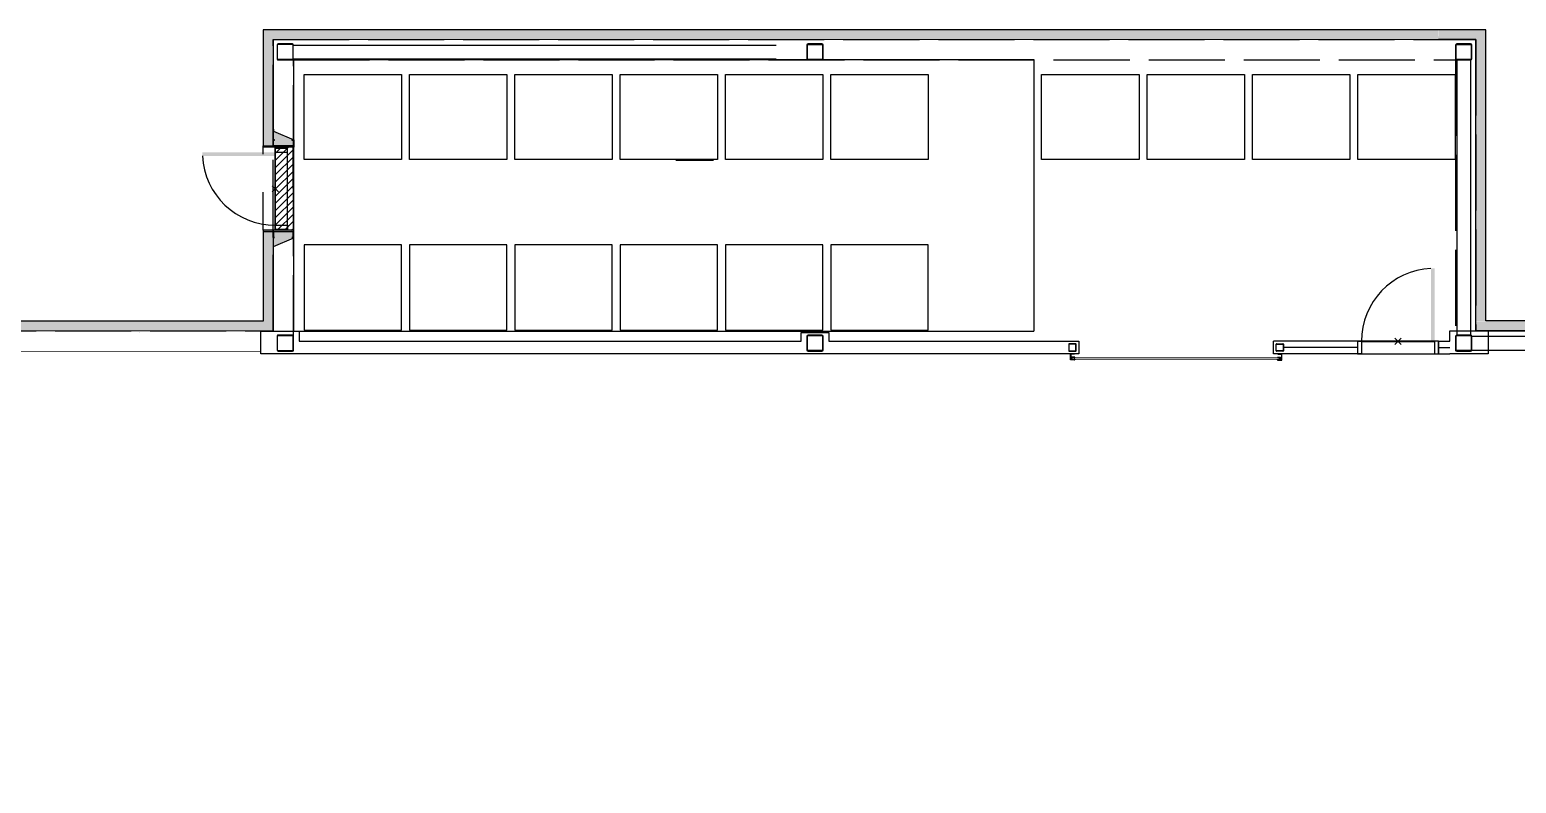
# Model space of a CAD drawing. Header units: inches. Extents: x 2743 to 10591, y -1604 to 5792.
# Drawn here: x 4159 to 4892, y 1217 to 1589 of the extents above; entities that cross this region are included whole.
import ezdxf

# ---------------------------------------------------------------- set-up
doc = ezdxf.new("R2010")
doc.units = ezdxf.units.IN
doc.header["$LTSCALE"] = 0.1875
doc.header["$MEASUREMENT"] = 0
doc.header["$PDMODE"] = 3
doc.header["$PDSIZE"] = 1.5
for name, pattern in [('CENTERX2', [101.6, 63.5, -12.7, 12.7, -12.7]), ('dash2', [500, 400, -100]), ('dash3', [200, 100, -100])]:
    doc.linetypes.add(name, pattern=pattern)
doc.layers.add('22 Dimension', color=7, linetype='Continuous', lineweight=5)
for name, color, linetype in [('A-N-COTES', 1, 'Continuous'), ('A-N-MOB', 253, 'Continuous'), ('A-N-MUR-COMP', 30, 'Continuous'), ('A-N-MUR-EXT', 5, 'Continuous'), ('A-N-MUR-INT', 3, 'Continuous'), ('A-N-POR-PLF', 30, 'Continuous'), ('A-N-POR-PLN', 7, 'Continuous'), ('A-N-PORTE-EXT', 2, 'Continuous'), ('A-N-PORTE-INT', 2, 'Continuous'), ('A-N-STRUCTURE', 4, 'Continuous'), ('COUPE2', 2, 'Continuous'), ('fill253', 253, 'Continuous'), ('S-N-ACIER', 4, 'Continuous')]:
    doc.layers.add(name, color=color, linetype=linetype)
doc.linetypes.add('MUR07', pattern='A,0.001521,[13,JUB,S=1,R=0,X=0,Y=0],-152.075402', length=152.076923)

# ---------------------------------------------------------------- blocks, each defined once
blk = doc.blocks.new('jambage grille')
at = {"layer": 'COUPE2'}
for points in [[(-48, 11), (-48, 11), (-48, 11), (-48, 11), (-48, 10), (-48, 10), (-48, 10), (-48, 10), (-48, 10), (-48, 10), (-48, 10), (-48, 10), (-48, 10), (-48, 10), (-48, 10), (-48, 10), (-50, 10), (-50, 10), (-50, 10), (-50, 10), (-50, 10), (-50, 10), (-51, 10), (-51, 10), (-51, 10), (-51, 10), (-51, 10), (-51, 10), (-51, 10), (-51, 11), (-51, 11), (-51, 11), (-51, 11), (-51, 13), (-51, 13), (-51, 13), (-51, 13), (-51, 14), (-51, 14), (-51, 14), (-51, 14), (-51, 14), (-51, 14), (-51, 15), (-51, 15), (-50, 15), (-50, 15), (-50, 15), (-50, 15), (-50, 16), (-49, 16), (-49, 16), (-49, 16), (-49, 16), (-48, 16), (-48, 16), (-37, 16), (-37, 16), (-36, 16), (-36, 16), (-36, 16), (-36, 16), (-36, 16), (-36, 16), (-36, 16), (-36, 16), (-36, 16), (-36, 16), (-36, 16), (-36, 16), (-36, 16), (-26, 16), (-26, 16), (-26, 16), (-26, 16), (-26, 16), (-26, 16), (-25, 16), (-25, 16), (-25, 16), (-25, 16), (-25, 16), (-25, 16), (-25, 16), (-25, 16), (-25, 16), (-25, 16), (-15, 16), (-15, 16), (-15, 16), (-15, 16), (-15, 16), (-15, 16), (-15, 16), (-15, 16), (-15, 16), (-14, 16), (-14, 16), (-14, 16), (-14, 16), (-14, 16), (-14, 16), (0, 16), (0, 16), (0, 16), (0, 16), (0, 16), (0, 16), (0, 16), (0, 16), (0, 14), (-2, 14), (-2, 14), (-2, 14), (-2, 14), (-2, 14), (-2, 14), (-2, 14), (-2, 14), (-2, 14), (-4, 14), (-4, 14), (-4, 14), (-4, 14), (-4, 14), (-4, 13), (-4, 13), (-4, 13), (-4, 13), (-4, 13), (-4, 13), (-4, 13), (-4, 13), (-6, 13), (-6, 13), (-6, 13), (-6, 13), (-6, 13), (-6, 13), (-7, 13), (-7, 13), (-7, 14), (-7, 14), (-7, 14), (-7, 14), (-7, 14), (-7, 14), (-7, 14), (-8, 14), (-8, 14), (-8, 14), (-8, 14), (-8, 14), (-8, 14), (-8, 14), (-8, 10), (-8, 10), (-8, 10), (-9, 10), (-9, 10), (-9, 10), (-9, 10), (-10, 10), (-10, 10), (-10, 10), (-10, 10), (-10, 10), (-10, 10), (-11, 10), (-11, 13), (-11, 13), (-11, 14), (-11, 14), (-11, 14), (-11, 14), (-11, 14), (-17, 14), (-17, 14), (-17, 14), (-17, 14), (-17, 14), (-17, 13), (-17, 13), (-17, 12), (-19, 12), (-19, 13), (-19, 13), (-19, 14), (-20, 14), (-20, 14), (-20, 14), (-20, 14), (-38, 14), (-39, 14), (-39, 14), (-39, 14), (-39, 14), (-39, 13), (-39, 13), (-39, 13), (-39, 11), (-39, 11), (-39, 11), (-39, 11), (-39, 10), (-39, 10), (-39, 10), (-39, 10), (-39, 10), (-39, 10), (-39, 10), (-39, 10), (-40, 10), (-40, 10), (-40, 10), (-40, 10), (-40, 10), (-40, 10), (-42, 10), (-42, 10), (-42, 10), (-42, 10), (-42, 10), (-42, 10), (-42, 10), (-42, 10), (-42, 10), (-42, 10), (-42, 10), (-42, 11), (-42, 11), (-42, 11), (-42, 11), (-42, 11), (-41, 11), (-40, 11), (-40, 11), (-40, 11), (-40, 11), (-40, 11), (-40, 11), (-40, 12), (-40, 13), (-40, 13), (-40, 13), (-40, 13), (-40, 13), (-41, 13), (-42, 13), (-42, 13), (-42, 13), (-42, 13), (-42, 13), (-42, 13), (-42, 13), (-42, 14), (-42, 14), (-42, 14), (-42, 14), (-42, 14), (-42, 15), (-43, 15), (-43, 15), (-47, 15), (-47, 15), (-48, 15), (-48, 14), (-48, 14), (-48, 14), (-48, 14), (-48, 14), (-48, 13), (-48, 13), (-48, 13), (-48, 13), (-48, 13), (-48, 13), (-48, 13), (-49, 13), (-50, 13), (-50, 13), (-50, 13), (-50, 13), (-50, 13), (-50, 12), (-50, 11), (-50, 11), (-50, 11), (-50, 11), (-50, 11), (-50, 11), (-49, 11)], [(-19, 12), (-17, 12), (-17, 8), (-17, 8), (-17, 7), (-17, 7), (-17, 7), (-17, 7), (-17, 7), (-17, 7), (-16, 7), (-16, 7), (-16, 7), (-16, 7), (-16, 7), (-16, 7), (-16, -7), (-16, -7), (-16, -7), (-16, -7), (-16, -7), (-16, -7), (-17, -7), (-17, -7), (-17, -7), (-17, -7), (-17, -7), (-17, -7), (-17, -8), (-17, -8), (-17, -12), (-19, -12), (-19, -1), (-19, 0), (-19, 1)], [(-2, 14), (0, 14), (0, -14), (-2, -14)], [(-48, -11), (-48, -11), (-48, -11), (-48, -11), (-48, -10), (-48, -10), (-48, -10), (-48, -10), (-48, -10), (-48, -10), (-48, -10), (-48, -10), (-48, -10), (-48, -10), (-48, -10), (-48, -10), (-50, -10), (-50, -10), (-50, -10), (-50, -10), (-50, -10), (-50, -10), (-51, -10), (-51, -10), (-51, -10), (-51, -10), (-51, -10), (-51, -10), (-51, -10), (-51, -11), (-51, -11), (-51, -11), (-51, -11), (-51, -13), (-51, -13), (-51, -13), (-51, -13), (-51, -14), (-51, -14), (-51, -14), (-51, -14), (-51, -14), (-51, -14), (-51, -15), (-51, -15), (-50, -15), (-50, -15), (-50, -15), (-50, -15), (-50, -16), (-49, -16), (-49, -16), (-49, -16), (-49, -16), (-48, -16), (-48, -16), (-37, -16), (-37, -16), (-36, -16), (-36, -16), (-36, -16), (-36, -16), (-36, -16), (-36, -16), (-36, -16), (-36, -16), (-36, -16), (-36, -16), (-36, -16), (-36, -16), (-36, -16), (-26, -16), (-26, -16), (-26, -16), (-26, -16), (-26, -16), (-26, -16), (-25, -16), (-25, -16), (-25, -16), (-25, -16), (-25, -16), (-25, -16), (-25, -16), (-25, -16), (-25, -16), (-25, -16), (-15, -16), (-15, -16), (-15, -16), (-15, -16), (-15, -16), (-15, -16), (-15, -16), (-15, -16), (-15, -16), (-14, -16), (-14, -16), (-14, -16), (-14, -16), (-14, -16), (-14, -16), (0, -16), (0, -16), (0, -16), (0, -16), (0, -16), (0, -16), (0, -16), (0, -16), (0, -14), (-2, -14), (-2, -14), (-2, -14), (-2, -14), (-2, -14), (-2, -14), (-2, -14), (-2, -14), (-2, -14), (-4, -14), (-4, -14), (-4, -14), (-4, -14), (-4, -14), (-4, -13), (-4, -13), (-4, -13), (-4, -13), (-4, -13), (-4, -13), (-4, -13), (-4, -13), (-6, -13), (-6, -13), (-6, -13), (-6, -13), (-6, -13), (-6, -13), (-7, -13), (-7, -13), (-7, -14), (-7, -14), (-7, -14), (-7, -14), (-7, -14), (-7, -14), (-7, -14), (-8, -14), (-8, -14), (-8, -14), (-8, -14), (-8, -14), (-8, -14), (-8, -14), (-8, -10), (-8, -10), (-8, -10), (-9, -10), (-9, -10), (-9, -10), (-9, -10), (-10, -10), (-10, -10), (-10, -10), (-10, -10), (-10, -10), (-10, -10), (-11, -10), (-11, -13), (-11, -13), (-11, -14), (-11, -14), (-11, -14), (-11, -14), (-11, -14), (-17, -14), (-17, -14), (-17, -14), (-17, -14), (-17, -14), (-17, -13), (-17, -13), (-17, -12), (-19, -12), (-19, -13), (-19, -13), (-19, -14), (-20, -14), (-20, -14), (-20, -14), (-20, -14), (-38, -14), (-39, -14), (-39, -14), (-39, -14), (-39, -14), (-39, -13), (-39, -13), (-39, -13), (-39, -11), (-39, -11), (-39, -11), (-39, -11), (-39, -10), (-39, -10), (-39, -10), (-39, -10), (-39, -10), (-39, -10), (-39, -10), (-39, -10), (-40, -10), (-40, -10), (-40, -10), (-40, -10), (-40, -10), (-40, -10), (-42, -10), (-42, -10), (-42, -10), (-42, -10), (-42, -10), (-42, -10), (-42, -10), (-42, -10), (-42, -10), (-42, -10), (-42, -10), (-42, -11), (-42, -11), (-42, -11), (-42, -11), (-42, -11), (-41, -11), (-40, -11), (-40, -11), (-40, -11), (-40, -11), (-40, -11), (-40, -11), (-40, -12), (-40, -13), (-40, -13), (-40, -13), (-40, -13), (-40, -13), (-41, -13), (-42, -13), (-42, -13), (-42, -13), (-42, -13), (-42, -13), (-42, -13), (-42, -13), (-42, -14), (-42, -14), (-42, -14), (-42, -14), (-42, -14), (-42, -15), (-43, -15), (-43, -15), (-47, -15), (-47, -15), (-48, -15), (-48, -14), (-48, -14), (-48, -14), (-48, -14), (-48, -14), (-48, -13), (-48, -13), (-48, -13), (-48, -13), (-48, -13), (-48, -13), (-48, -13), (-49, -13), (-50, -13), (-50, -13), (-50, -13), (-50, -13), (-50, -13), (-50, -12), (-50, -11), (-50, -11), (-50, -11), (-50, -11), (-50, -11), (-50, -11), (-49, -11)]]:
    blk.add_lwpolyline(points, close=True, dxfattribs=at)
at = {"layer": 'COUPE2', "color": 8}
for points in [[(-41, 12), (-49, 12)], [(-47, 12), (-48, 7)], [(-47, 12), (-47, 7)], [(-47, 12), (-46, 7)], [(-47, 12), (-46, 8)], [(-47, 12), (-47, 7)], [(-45, 12), (-46, 7)], [(-45, 12), (-46, 7)], [(-45, 12), (-45, 7)], [(-45, 12), (-45, 7)], [(-45, 12), (-44, 7)], [(-43, 12), (-45, 7)], [(-43, 12), (-44, 7)], [(-43, 12), (-43, 7)], [(-43, 12), (-43, 7)], [(-43, 12), (-42, 8)], [(-49, -12), (-41, -12)], [(-47, -12), (-48, -8)], [(-47, -12), (-47, -7)], [(-47, -12), (-47, -7)], [(-47, -12), (-46, -7)], [(-47, -12), (-45, -7)], [(-45, -12), (-46, -7)], [(-45, -12), (-45, -7)], [(-45, -12), (-45, -7)], [(-45, -12), (-44, -7)], [(-45, -12), (-44, -7)], [(-43, -12), (-44, -7)], [(-43, -12), (-44, -8)], [(-43, -12), (-43, -7)], [(-43, -12), (-43, -7)], [(-43, -12), (-42, -7)]]:
    blk.add_lwpolyline(points, dxfattribs=at)

msp = doc.modelspace()

# ---------------------------------------------------------------- hatches: boundary and pattern name
at = {"layer": 'A-N-POR-PLN'}
for points in [[(4244.32226, 1528.77072), (4244.32226, 1526.99907), (4280.34581, 1526.99907), (4280.34581, 1528.77072)], [(4852.10353, 1471.51523), (4850.33188, 1471.51523), (4850.33188, 1435.49168), (4852.10353, 1435.49168)]]:
    msp.add_hatch(color=7, dxfattribs=at).paths.add_polyline_path(points)
at = {"layer": 'fill253'}
h = msp.add_hatch(color=7, dxfattribs=at)
h.dxf.hatch_style = 1
h.paths.add_polyline_path([(4854.07203, 1589.23785), (4854.07203, 1584.31013), (4872.50507, 1584.31013), (4872.50507, 1445.51513), (4877.42632, 1445.51513), (4877.42632, 1589.23785)])
h.paths.add_polyline_path([(4274.34856, 1531.25577), (4279.25407, 1531.28333), (4279.24615, 1584.31857), (4854.07198, 1584.31857), (4854.074, 1589.23785), (4274.34265, 1589.2103)])
h.paths.add_polyline_path([(4279.258, 1490.28538), (4274.35249, 1490.25782), (4274.34068, 1445.48755), (4279.2462, 1445.51513)])
h = msp.add_hatch(color=7, dxfattribs=at)
h.dxf.hatch_style = 1
h.paths.add_polyline_path([(4279.26587, 1540.17557), (4279.50214, 1540.17557), (4279.50214, 1539.19132), (4289.46314, 1534.93134), (4289.46314, 1531.2459), (4274.34462, 1531.2459), (4274.34462, 1531.87582), (4279.26587, 1531.87582)])
h = msp.add_hatch(color=7, dxfattribs=at)
h.dxf.hatch_style = 1
h.paths.add_polyline_path([(4279.26587, 1481.33994), (4279.50214, 1481.33994), (4279.50214, 1482.32419), (4289.46314, 1486.58417), (4289.46314, 1490.26961), (4274.34462, 1490.26961), (4274.34462, 1489.63969), (4279.26587, 1489.63969)])
h = msp.add_hatch(color=7, dxfattribs=at)
h.dxf.hatch_style = 1
h.paths.add_polyline_path([(5517.44902, 431.979), (5512.52777, 431.979), (5512.54172, 94.34303), (5517.46297, 94.34303)])
h.paths.add_polyline_path([(5517.44903, 678.7916), (5512.52778, 678.7916), (5512.52778, 572.89173), (5517.44903, 572.89173)])
h.paths.add_polyline_path([(5517.44903, 925.604), (5512.52778, 925.604), (5512.52777, 819.70432), (5517.44902, 819.70432)])
h.paths.add_polyline_path([(4628.42938, -1259.02652), (4625.95018, -1263.9483), (5517.46297, -1263.94777), (5517.46297, -1071.958), (5512.54172, -1071.958), (5512.54172, -1259.02652)])
h.paths.add_polyline_path([(4200.50372, -1356.98336), (4208.49739, -1355.67867), (4193.49822, -1263.95647), (4192.72048, -1259.19385), (4184.51381, -1259.19385), (4185.25735, -1263.82639)])
h.paths.add_polyline_path([(4618.93272, -1264.1151), (4619.31197, -1266.30955), (4626.09389, -1265.20887), (4625.95018, -1263.9483), (4628.42938, -1259.02652), (4618.12265, -1259.02652)])
h.paths.add_polyline_path([(5517.46297, 1153.66309), (5512.54172, 1153.66309), (5512.52778, 1066.51673), (5517.44903, 1066.51673)])
h.paths.add_polyline_path([(2812.35741, -1079.29062), (2806.55239, -1077.23697), (2806.55239, -1078.48244), (2807.41263, -1078.81134), (2807.41906, -1264.1151), (3075.9398, -1263.94776), (3075.93335, -1259.02651), (2812.34031, -1259.19385)])
h.paths.add_polyline_path([(2807.41906, -374.65047), (2812.34031, -375.67519), (2812.34031, 118.15991), (2807.41906, 118.15991)])
h.paths.add_polyline_path([(5512.54172, -339.79281), (5517.46297, -339.79281), (5517.46297, 52.10637), (5512.54172, 52.10637)])
h.paths.add_polyline_path([(5512.5356, -401.23504), (5517.45685, -401.23504), (5517.46297, -339.79281), (5512.54172, -339.79281)])
h.paths.add_polyline_path([(5512.54172, -545.32679), (5517.46297, -545.32679), (5517.45685, -437.25741), (5512.5356, -437.25741)])
h.paths.add_polyline_path([(5512.53298, -617.37634), (5517.45423, -617.37634), (5517.46296, -581.35034), (5512.54171, -581.35034)])
h.paths.add_polyline_path([(5512.5391, -689.42343), (5517.46035, -689.42343), (5517.46066, -653.39744), (5512.53941, -653.39744)])
h.paths.add_polyline_path([(5512.5391, -761.46809), (5517.46035, -761.46809), (5517.46035, -725.44454), (5512.5391, -725.44454)])
h.paths.add_polyline_path([(4035.91549, 1440.59386), (4035.91549, 1445.51513), (2807.41263, 1445.51513), (2807.41906, 159.14408), (2812.34031, 159.14408), (2812.33388, 1440.59388)])
h.paths.add_polyline_path([(3118.18201, -1259.02652), (3118.18223, -1263.94777), (4185.31745, -1264.1151), (4184.51381, -1259.19385)])
h.paths.add_polyline_path([(4279.25656, 1440.56528), (4279.25657, 1445.48688), (4078.1514, 1445.5146), (4078.1514, 1440.59333)])
h.paths.add_polyline_path([(4872.5115, 1445.3478), (4872.5115, 1440.42655), (5512.54172, 1440.42655), (5512.54177, 1308.40012), (5517.46302, 1308.40012), (5517.46297, 1445.3478)])
h.paths.add_polyline_path([(5517.45593, -941.58583), (5512.53008, -941.58584), (5512.54172, -1029.88866), (5517.46297, -1029.88866)])
h.paths.add_polyline_path([(5512.53008, -905.56228), (5517.45593, -905.5623), (5517.45423, -797.49164), (5512.53298, -797.49164)])

# ---------------------------------------------------------------- linework, layer by layer
at = {"color": 7}
for p, q in [((4279.26589, 1534.86007), (4279.26589, 1531.86008)), ((4280.01589, 1534.86007), (4279.26589, 1534.86007)), ((4279.39089, 1531.98508), (4279.39089, 1534.73507)), ((4279.39089, 1534.73507), (4280.01589, 1534.73507)), ((4280.01589, 1534.73507), (4280.01589, 1534.86007)), ((4289.26585, 1534.86007), (4288.51585, 1534.86007)), ((4288.51585, 1534.86007), (4288.51585, 1534.73507)), ((4288.51585, 1534.73507), (4289.14085, 1534.73507)), ((4289.14085, 1534.73507), (4289.14085, 1531.98508)), ((4289.26585, 1531.86008), (4289.26585, 1534.86007)), ((4279.26589, 1531.86008), (4289.26585, 1531.86008)), ((4289.14085, 1531.98508), (4279.39089, 1531.98508)), ((4279.26589, 1486.65544), (4279.26589, 1489.65544)), ((4279.26589, 1489.65544), (4289.26585, 1489.65544)), ((4289.14085, 1489.53044), (4279.39089, 1489.53044)), ((4279.39089, 1489.53044), (4279.39089, 1486.78044)), ((4289.14085, 1486.78044), (4289.14085, 1489.53044)), ((4289.26585, 1489.65544), (4289.26585, 1486.65544)), ((4280.01589, 1486.65544), (4279.26589, 1486.65544)), ((4279.39089, 1486.78044), (4280.01589, 1486.78044)), ((4280.01589, 1486.78044), (4280.01589, 1486.65544)), ((4288.51585, 1486.65544), (4288.51585, 1486.78044)), ((4288.51585, 1486.78044), (4289.14085, 1486.78044)), ((4289.26585, 1486.65544), (4288.51585, 1486.65544)), ((4671.67927, 1434.00464), (4671.67927, 1430.83713)), ((4671.7929, 1434.00464), (4671.7929, 1430.83713)), ((4675.07404, 1434.2319), (4671.90653, 1434.2319)), ((4675.07404, 1434.11827), (4671.90653, 1434.11827)), ((4671.90653, 1430.72349), (4675.07404, 1430.72349)), ((4671.90653, 1430.60986), (4675.07404, 1430.60986)), ((4675.18768, 1430.83713), (4675.18768, 1434.00464)), ((4675.30131, 1430.83713), (4675.30131, 1434.00464)), ((4773.97106, 1430.83713), (4773.97106, 1434.00464)), ((4774.0847, 1430.83713), (4774.0847, 1434.00464)), ((4774.19833, 1434.2319), (4777.36584, 1434.2319)), ((4774.19833, 1434.11827), (4777.36584, 1434.11827)), ((4777.36584, 1430.72349), (4774.19833, 1430.72349)), ((4777.36584, 1430.60986), (4774.19833, 1430.60986)), ((4777.47947, 1434.00464), (4777.47947, 1430.83713)), ((4777.5931, 1434.00464), (4777.5931, 1430.83713))]:
    msp.add_line(p, q, dxfattribs=at)
for centre, radius, start, end in [((4671.90653, 1434.00464), 0.22727, 90, 180), ((4671.90653, 1430.83713), 0.22727, 180, 270), ((4671.90653, 1434.00464), 0.11363, 90, 180), ((4671.90653, 1430.83713), 0.11363, 180, 270), ((4675.07404, 1434.00464), 0.22727, 0, 90), ((4675.07404, 1434.00464), 0.11363, 360, 90), ((4675.07404, 1430.83713), 0.22727, 270, 0), ((4675.07404, 1430.83713), 0.11363, 270, 0), ((4774.19833, 1434.00464), 0.22727, 90, 180), ((4774.19833, 1430.83713), 0.22727, 180, 270), ((4774.19833, 1434.00464), 0.11363, 90, 180), ((4774.19833, 1430.83713), 0.11363, 180, 270), ((4777.36584, 1434.00464), 0.22727, 0, 90), ((4777.36584, 1434.00464), 0.11363, 360, 90), ((4777.36584, 1430.83713), 0.22727, 270, 0), ((4777.36584, 1430.83713), 0.11363, 270, 0)]:
    msp.add_arc(centre, radius, start, end, dxfattribs=at)
at = {"layer": '22 Dimension'}
for p, q in [((4273.14959, 1430.3267), (3766.47964, 1430.8777)), ((4673.40482, 1426.70852), (4775.85571, 1426.56833)), ((4673.40496, 1427.28418), (4775.85574, 1427.28418))]:
    msp.add_line(p, q, dxfattribs=at)
at = {"layer": 'A-N-COTES', "color": 7}
for p, q in [((4477.91166, 1524.85605), (4496.54697, 1524.85605)), ((4213.53132, 1439.59388), (4213.53132, 1439.59388))]:
    msp.add_line(p, q, dxfattribs=at)
at = {"layer": 'A-N-MOB', "color": 7}
for p, q in [((4294.5496, 1525.18853), (4294.5496, 1567.18844)), ((4294.5496, 1567.18844), (4342.581, 1567.18844)), ((4342.581, 1567.18844), (4342.581, 1525.18853)), ((4346.518, 1525.18853), (4346.518, 1567.18844)), ((4346.518, 1567.18844), (4394.5494, 1567.18844)), ((4394.5494, 1567.18844), (4394.5494, 1525.18853)), ((4398.4864, 1525.18853), (4398.4864, 1567.18844)), ((4398.4864, 1567.18844), (4446.5178, 1567.18844)), ((4446.5178, 1567.18844), (4446.5178, 1525.18853)), ((4450.4548, 1525.18853), (4450.4548, 1567.18844)), ((4450.4548, 1567.18844), (4498.4862, 1567.18844)), ((4498.4862, 1567.18844), (4498.4862, 1525.18853)), ((4502.4232, 1525.18853), (4502.4232, 1567.18844)), ((4502.4232, 1567.18844), (4550.4546, 1567.18844)), ((4550.4546, 1567.18844), (4550.4546, 1525.18853)), ((4554.3916, 1525.18853), (4554.3916, 1567.18844)), ((4554.3916, 1567.18844), (4602.423, 1567.18844)), ((4602.423, 1567.18844), (4602.423, 1525.18853)), ((4658.3284, 1525.18853), (4658.3284, 1567.18844)), ((4658.3284, 1567.18844), (4706.3598, 1567.18844)), ((4706.3598, 1567.18844), (4706.3598, 1525.18853)), ((4710.2968, 1525.18853), (4710.2968, 1567.18844)), ((4710.2968, 1567.18844), (4758.3282, 1567.18844)), ((4758.3282, 1567.18844), (4758.3282, 1525.18853)), ((4762.2652, 1525.18853), (4762.2652, 1567.18844)), ((4762.2652, 1567.18844), (4810.2966, 1567.18844)), ((4810.2966, 1567.18844), (4810.2966, 1525.18853)), ((4814.2336, 1525.18853), (4814.2336, 1567.18844)), ((4814.2336, 1567.18844), (4862.265, 1567.18844)), ((4862.265, 1567.18844), (4862.265, 1525.18853)), ((4342.581, 1525.18853), (4294.5496, 1525.18853)), ((4394.5494, 1525.18853), (4346.518, 1525.18853)), ((4446.5178, 1525.18853), (4398.4864, 1525.18853)), ((4498.4862, 1525.18853), (4450.4548, 1525.18853)), ((4550.4546, 1525.18853), (4502.4232, 1525.18853)), ((4602.423, 1525.18853), (4554.3916, 1525.18853)), ((4706.3598, 1525.18853), (4658.3284, 1525.18853)), ((4758.3282, 1525.18853), (4710.2968, 1525.18853)), ((4810.2966, 1525.18853), (4762.2652, 1525.18853)), ((4862.265, 1525.18853), (4814.2336, 1525.18853)), ((4294.5496, 1483.01076), (4294.5496, 1441.01084)), ((4342.581, 1483.01076), (4294.5496, 1483.01076)), ((4342.581, 1441.01084), (4342.581, 1483.01076)), ((4346.518, 1483.01076), (4346.518, 1441.01084)), ((4394.5494, 1483.01076), (4346.518, 1483.01076)), ((4394.5494, 1441.01084), (4394.5494, 1483.01076)), ((4398.4864, 1483.01076), (4398.4864, 1441.01084)), ((4446.5178, 1483.01076), (4398.4864, 1483.01076)), ((4446.5178, 1441.01084), (4446.5178, 1483.01076)), ((4450.4548, 1483.01076), (4450.4548, 1441.01084)), ((4498.4862, 1483.01076), (4450.4548, 1483.01076)), ((4498.4862, 1441.01084), (4498.4862, 1483.01076)), ((4502.4232, 1483.01076), (4502.4232, 1441.01084)), ((4550.4546, 1483.01076), (4502.4232, 1483.01076)), ((4550.4546, 1441.01084), (4550.4546, 1483.01076)), ((4554.3916, 1483.01076), (4554.3916, 1441.01084)), ((4602.423, 1483.01076), (4554.3916, 1483.01076)), ((4602.423, 1441.01084), (4602.423, 1483.01076)), ((4294.5496, 1441.01084), (4342.581, 1441.01084)), ((4346.518, 1441.01084), (4394.5494, 1441.01084)), ((4398.4864, 1441.01084), (4446.5178, 1441.01084)), ((4450.4548, 1441.01084), (4498.4862, 1441.01084)), ((4502.4232, 1441.01084), (4550.4546, 1441.01084)), ((4554.3916, 1441.01084), (4602.423, 1441.01084))]:
    msp.add_line(p, q, dxfattribs=at)
at = {"layer": 'A-N-MUR-COMP', "color": 7, "linetype": 'MUR07', "ltscale": 0.8}
for p, q in [((4814.11148, 1432.40114), (4777.5931, 1432.42088)), ((4854.07203, 1432.40114), (4859.6862, 1432.40114))]:
    msp.add_line(p, q, dxfattribs=at)
at = {"layer": 'A-N-MUR-EXT', "color": 7}
for p, q in [((4854.07203, 1589.23785), (4274.34462, 1589.2103)), ((4274.34462, 1589.2103), (4274.34462, 1531.87582)), ((4854.07203, 1584.33235), (4279.25012, 1584.30479)), ((4279.25012, 1584.30479), (4279.25012, 1531.25577)), ((4877.42632, 1589.23785), (4854.07203, 1589.23785)), ((4872.50507, 1584.33235), (4854.07203, 1584.33235)), ((4872.50507, 1440.59388), (4872.50507, 1584.33235)), ((4877.42632, 1445.51513), (4877.42632, 1589.23785)), ((4654.3914, 1574.39466), (4289.25011, 1574.39466)), ((4289.25011, 1574.39466), (4289.25463, 1440.56562)), ((4654.3914, 1574.39466), (4654.3914, 1440.56571)), ((4274.34462, 1489.65544), (4274.34462, 1445.48757)), ((4279.25012, 1490.27156), (4279.25013, 1440.56632)), ((4274.34462, 1445.48757), (4078.1514, 1445.51513)), ((5517.45653, 1445.51513), (4877.42632, 1445.51513)), ((4289.25463, 1440.5534), (4654.3914, 1440.56571))]:
    msp.add_line(p, q, dxfattribs=at)
at = {"layer": 'A-N-MUR-EXT', "color": 7, "linetype": 'Continuous'}
for p, q in [((4280.34462, 1528.22312), (4283.3674, 1531.2459)), ((4280.34462, 1524.68759), (4286.90293, 1531.2459)), ((4280.34462, 1521.15207), (4289.25011, 1530.05756)), ((4280.34462, 1517.61654), (4289.25011, 1526.52203)), ((4280.34462, 1514.08101), (4289.25011, 1522.9865)), ((4280.34462, 1510.54548), (4289.25011, 1519.45098)), ((4280.34462, 1507.00996), (4289.25011, 1515.91545)), ((4280.34462, 1503.47443), (4289.25011, 1512.37992)), ((4280.34462, 1499.9389), (4289.25011, 1508.8444)), ((4280.34462, 1496.40338), (4289.25011, 1505.30887)), ((4280.34462, 1492.86785), (4289.25011, 1501.77334)), ((4281.28191, 1490.26961), (4289.25011, 1498.23781)), ((4284.81744, 1490.26961), (4289.25011, 1494.70229)), ((4288.35297, 1490.26961), (4289.25011, 1491.16676))]:
    msp.add_line(p, q, dxfattribs=at)
at = {"layer": 'A-N-MUR-INT', "color": 7}
for p, q in [((4279.26587, 1540.17557), (4279.50214, 1540.17557)), ((4279.26587, 1531.87582), (4279.26587, 1540.17557)), ((4279.50214, 1540.17557), (4279.50214, 1539.19132)), ((4279.50214, 1539.19132), (4289.46314, 1534.93134)), ((4289.46314, 1534.93134), (4289.46314, 1531.2459)), ((4274.34462, 1531.2459), (4274.34462, 1531.87582)), ((4274.34462, 1531.87582), (4279.26587, 1531.87582)), ((4289.46314, 1531.2459), (4274.34462, 1531.2459)), ((4289.46314, 1490.26961), (4274.34462, 1490.26961)), ((4274.34462, 1490.26961), (4274.34462, 1489.63969)), ((4274.34462, 1489.63969), (4279.26587, 1489.63969)), ((4279.26587, 1489.63969), (4279.26587, 1481.33994)), ((4289.46314, 1486.58417), (4289.46314, 1490.26961)), ((4279.26587, 1481.33994), (4279.50214, 1481.33994)), ((4279.50214, 1482.32419), (4289.46314, 1486.58417)), ((4279.50214, 1481.33994), (4279.50214, 1482.32419)), ((4279.25013, 1440.56632), (4086.45115, 1440.59335)), ((4273.14959, 1429.33608), (4273.14957, 1440.56675)), ((4273.14957, 1440.56675), (4279.25013, 1440.56675)), ((4278.36105, 1440.56525), (4292.09861, 1440.56571)), ((4278.36105, 1440.56525), (4278.36105, 1440.56525)), ((4292.09861, 1440.56571), (4292.06319, 1435.49494)), ((4539.66675, 1439.85316), (4553.4172, 1439.85372)), ((4539.67685, 1435.5085), (4539.66675, 1439.85316)), ((4553.4172, 1439.85372), (4553.41696, 1435.49831)), ((4859.6862, 1435.49168), (4859.6862, 1440.59388)), ((4859.6862, 1440.59388), (4878.54421, 1440.59388)), ((5512.53528, 1440.59388), (4872.50507, 1440.59388)), ((4878.54421, 1440.59388), (4878.54421, 1429.31059)), ((4292.0986, 1435.49494), (4539.67685, 1435.5085)), ((4553.41696, 1435.49831), (4676.60502, 1435.49157)), ((4676.60536, 1435.49157), (4676.60502, 1429.33556)), ((4772.66782, 1429.33545), (4772.66782, 1435.51654)), ((4814.11148, 1435.49168), (4772.66782, 1435.49168)), ((4854.07203, 1435.49168), (4859.6862, 1435.49168)), ((4292.06353, 1429.33608), (4273.14959, 1429.33608)), ((4292.0762, 1429.33509), (4278.36105, 1429.33509)), ((4539.69121, 1429.3325), (4292.06353, 1429.33608)), ((4676.60502, 1429.33556), (4539.69121, 1429.3325)), ((4814.11148, 1429.31059), (4772.66782, 1429.31059)), ((4854.07203, 1429.31059), (4859.6862, 1429.31059)), ((4878.54421, 1429.31059), (4859.6862, 1429.31059)), ((4859.6862, 1429.31059), (4859.6862, 1429.31059))]:
    msp.add_line(p, q, dxfattribs=at)
at = {"layer": 'A-N-POR-PLF', "color": 7}
for p, q in [((4286.33005, 1530.73922), (4280.34581, 1530.73922)), ((4280.34581, 1530.73922), (4280.34581, 1490.77867)), ((4286.33005, 1490.77867), (4286.33005, 1530.73922)), ((4280.34581, 1490.77867), (4286.33005, 1490.77867)), ((4854.07203, 1435.49168), (4814.11148, 1435.49168)), ((4814.11148, 1435.49168), (4814.11148, 1429.31059)), ((4854.07203, 1429.31059), (4854.07203, 1435.49168)), ((4814.11148, 1429.31059), (4854.07203, 1429.31059))]:
    msp.add_line(p, q, dxfattribs=at)
at = {"layer": 'A-N-POR-PLN', "color": 7}
for p, q in [((4280.34581, 1530.73922), (4280.34581, 1528.77072)), ((4280.34581, 1530.73922), (4286.33005, 1530.73922)), ((4280.34581, 1528.77072), (4286.33005, 1528.77072)), ((4286.33005, 1528.77072), (4286.33005, 1530.73922)), ((4280.34581, 1490.77867), (4280.34581, 1492.74717)), ((4280.34581, 1492.74717), (4286.33005, 1492.74717)), ((4280.34581, 1490.77867), (4286.33005, 1490.77867)), ((4286.33005, 1492.74717), (4286.33005, 1490.77867)), ((4814.11148, 1435.49168), (4816.07998, 1435.49168)), ((4814.11148, 1435.49168), (4814.11148, 1429.31059)), ((4816.07998, 1435.49168), (4816.07998, 1429.31059)), ((4854.07203, 1435.49168), (4852.10353, 1435.49168)), ((4852.10353, 1435.49168), (4852.10353, 1429.31059)), ((4854.07203, 1435.49168), (4854.07203, 1429.31059)), ((4816.07998, 1429.31059), (4814.11148, 1429.31059)), ((4852.10353, 1429.31059), (4854.07203, 1429.31059))]:
    msp.add_line(p, q, dxfattribs=at)
for centre, start, end in [((4280.34581, 1528.77072), 182.81896238, 270), ((4852.10353, 1435.49168), 92.81896237, 180)]:
    msp.add_arc(centre, 36.02355, start, end, dxfattribs=at)
for p in [(4280.34581, 1510.75895), (4834.09176, 1435.49168)]:
    msp.add_point(p, dxfattribs=at)
at = {"layer": 'A-N-PORTE-EXT', "color": 7, "linetype": 'dash3'}
msp.add_line((4274.34462, 1490.26961), (4274.34462, 1531.2459), dxfattribs=at)
at = {"layer": 'A-N-PORTE-EXT', "color": 7}
for p, q in [((4280.34462, 1490.26961), (4280.34462, 1531.2459)), ((4289.29736, 1490.26961), (4289.20287, 1531.26397))]:
    msp.add_line(p, q, dxfattribs=at)
at = {"layer": 'A-N-PORTE-INT', "color": 7}
for p, q in [((4852.10353, 1435.21609), (4816.07998, 1435.21609)), ((4672.5232, 1426.38272), (4672.5232, 1429.33547)), ((4672.5232, 1429.33547), (4674.4917, 1429.33547)), ((4672.64131, 1426.38272), (4672.5232, 1426.38272)), ((4674.4917, 1429.21736), (4672.64131, 1429.21736)), ((4672.64131, 1429.21736), (4672.64131, 1426.38272)), ((4674.4917, 1429.33547), (4674.4917, 1429.21736)), ((4776.73733, 1429.19528), (4774.76883, 1429.19528)), ((4774.76883, 1429.19528), (4774.76883, 1429.07717)), ((4774.76883, 1429.07717), (4776.61922, 1429.07717)), ((4776.61922, 1429.07717), (4776.61922, 1426.24253)), ((4776.61922, 1426.24253), (4776.73733, 1426.24253)), ((4776.73733, 1426.24253), (4776.73733, 1429.19528))]:
    msp.add_line(p, q, dxfattribs=at)
at = {"layer": 'A-N-STRUCTURE', "color": 7, "linetype": 'dash2', "ltscale": 0.5}
for p, q in [((4279.25013, 1440.65084), (4279.25013, 1584.39464)), ((4279.25013, 1584.39464), (4872.50507, 1584.39464)), ((4872.50507, 1584.39464), (4872.50507, 1440.65084)), ((4289.25011, 1430.65086), (4289.25011, 1574.39466)), ((4289.25011, 1574.39466), (4862.50509, 1574.39466)), ((4862.50509, 1574.39466), (4862.50509, 1430.65086)), ((2812.36144, 1440.65084), (4279.25013, 1440.65084)), ((4872.50507, 1440.65084), (5512.53528, 1440.65084))]:
    msp.add_line(p, q, dxfattribs=at)
at = {"layer": 'S-N-ACIER', "color": 7}
for p, q in [((4281.21863, 1581.86013), (4281.21863, 1574.76015)), ((4281.46863, 1574.76015), (4281.46863, 1581.86013)), ((4288.76862, 1582.31013), (4281.66863, 1582.31013)), ((4281.66863, 1582.06013), (4288.76862, 1582.06013)), ((4288.96862, 1581.86013), (4288.96862, 1574.76015)), ((4289.21862, 1574.76015), (4289.21862, 1581.86013)), ((4542.53722, 1581.68415), (4542.53722, 1574.93613)), ((4542.85021, 1574.93613), (4542.85021, 1581.68415)), ((4549.91122, 1582.31013), (4543.16321, 1582.31013)), ((4543.16321, 1581.99714), (4549.91122, 1581.99714)), ((4550.22422, 1581.68415), (4550.22422, 1574.93613)), ((4550.53721, 1574.93613), (4550.53721, 1581.68415)), ((4862.53658, 1581.68415), (4862.53658, 1574.93613)), ((4862.84957, 1574.93613), (4862.84957, 1581.68415)), ((4869.91058, 1582.31013), (4863.16257, 1582.31013)), ((4863.16257, 1581.99714), (4869.91058, 1581.99714)), ((4870.22358, 1581.68415), (4870.22358, 1574.93613)), ((4870.53657, 1574.93613), (4870.53657, 1581.68415)), ((4288.76862, 1574.56015), (4281.66863, 1574.56015)), ((4281.66863, 1574.31015), (4288.76862, 1574.31015)), ((4549.91122, 1574.62314), (4543.16321, 1574.62314)), ((4543.16321, 1574.31015), (4549.91122, 1574.31015)), ((4869.91058, 1574.62314), (4863.16257, 1574.62314)), ((4863.16257, 1574.31015), (4869.91058, 1574.31015)), ((4281.21863, 1438.14388), (4281.21863, 1431.0439)), ((4281.46863, 1431.0439), (4281.46863, 1438.14388)), ((4288.76862, 1438.59388), (4281.66863, 1438.59388)), ((4281.66863, 1438.34388), (4288.76862, 1438.34388)), ((4288.96862, 1438.14388), (4288.96862, 1431.0439)), ((4289.21862, 1431.0439), (4289.21862, 1438.14388)), ((4542.53722, 1437.9679), (4542.53722, 1431.21988)), ((4542.85021, 1431.21988), (4542.85021, 1437.9679)), ((4549.91122, 1438.59388), (4543.16321, 1438.59388)), ((4543.16321, 1438.28089), (4549.91122, 1438.28089)), ((4550.22422, 1437.9679), (4550.22422, 1431.21988)), ((4550.53721, 1431.21988), (4550.53721, 1437.9679)), ((4862.53658, 1437.9679), (4862.53658, 1431.21988)), ((4862.84957, 1431.21988), (4862.84957, 1437.9679)), ((4869.91058, 1438.59388), (4863.16257, 1438.59388)), ((4863.16257, 1438.28089), (4869.91058, 1438.28089)), ((4870.22358, 1437.9679), (4870.22358, 1431.21988)), ((4870.53657, 1431.21988), (4870.53657, 1437.9679)), ((4288.76862, 1430.8439), (4281.66863, 1430.8439)), ((4281.66863, 1430.5939), (4288.76862, 1430.5939)), ((4549.91122, 1430.90689), (4543.16321, 1430.90689)), ((4543.16321, 1430.5939), (4549.91122, 1430.5939)), ((4869.91058, 1430.90689), (4863.16257, 1430.90689)), ((4863.16257, 1430.5939), (4869.91058, 1430.5939))]:
    msp.add_line(p, q, dxfattribs=at)
at = {"layer": 'S-N-ACIER', "color": 7, "linetype": 'CENTERX2', "ltscale": 20}
for p, q in [((4289.21862, 1581.68415), (4542.53722, 1581.68415)), ((4289.21862, 1574.93613), (4542.53722, 1574.93613)), ((4863.16257, 1574.31015), (4863.16257, 1438.59388)), ((4869.91058, 1574.31015), (4869.91058, 1438.28089)), ((4870.53657, 1438.09782), (5182.53594, 1438.09782)), ((4870.53657, 1431.08996), (5182.53594, 1431.08996))]:
    msp.add_line(p, q, dxfattribs=at)
at = {"layer": 'S-N-ACIER', "color": 7}
for centre, radius, start, end in [((4281.66863, 1581.86013), 0.45, 90, 180), ((4281.66863, 1581.86013), 0.2, 90, 180), ((4288.76862, 1581.86013), 0.45, 0, 90), ((4288.76862, 1581.86013), 0.2, 0, 90), ((4543.16321, 1581.68415), 0.62598, 90, 180), ((4543.16321, 1581.68415), 0.31299, 90, 180), ((4549.91122, 1581.68415), 0.62598, 0, 90), ((4549.91122, 1581.68415), 0.31299, 0, 90), ((4863.16257, 1581.68415), 0.62598, 90, 180), ((4863.16257, 1581.68415), 0.31299, 90, 180), ((4869.91058, 1581.68415), 0.62598, 0, 90), ((4869.91058, 1581.68415), 0.31299, 0, 90), ((4281.66863, 1574.76015), 0.45, 180, 270), ((4281.66863, 1574.76015), 0.2, 180, 270), ((4288.76862, 1574.76015), 0.45, 270, 0), ((4288.76862, 1574.76015), 0.2, 270, 0), ((4543.16321, 1574.93613), 0.62598, 180, 270), ((4543.16321, 1574.93613), 0.31299, 180, 270), ((4549.91122, 1574.93613), 0.62598, 270, 0), ((4549.91122, 1574.93613), 0.31299, 270, 0), ((4863.16257, 1574.93613), 0.62598, 180, 270), ((4863.16257, 1574.93613), 0.31299, 180, 270), ((4869.91058, 1574.93613), 0.62598, 270, 0), ((4869.91058, 1574.93613), 0.31299, 270, 0), ((4281.66863, 1438.14388), 0.45, 90, 180), ((4281.66863, 1438.14388), 0.2, 90, 180), ((4288.76862, 1438.14388), 0.45, 0, 90), ((4288.76862, 1438.14388), 0.2, 0, 90), ((4543.16321, 1437.9679), 0.62598, 90, 180), ((4543.16321, 1437.9679), 0.31299, 90, 180), ((4549.91122, 1437.9679), 0.62598, 0, 90), ((4549.91122, 1437.9679), 0.31299, 0, 90), ((4863.16257, 1437.9679), 0.62598, 90, 180), ((4863.16257, 1437.9679), 0.31299, 90, 180), ((4869.91058, 1437.9679), 0.62598, 0, 90), ((4869.91058, 1437.9679), 0.31299, 0, 90), ((4281.66863, 1431.0439), 0.45, 180, 270), ((4281.66863, 1431.0439), 0.2, 180, 270), ((4288.76862, 1431.0439), 0.45, 270, 0), ((4288.76862, 1431.0439), 0.2, 270, 0), ((4543.16321, 1431.21988), 0.62598, 180, 270), ((4543.16321, 1431.21988), 0.31299, 180, 270), ((4549.91122, 1431.21988), 0.62598, 270, 0), ((4549.91122, 1431.21988), 0.31299, 270, 0), ((4863.16257, 1431.21988), 0.62598, 180, 270), ((4863.16257, 1431.21988), 0.31299, 180, 270), ((4869.91058, 1431.21988), 0.62598, 270, 0), ((4869.91058, 1431.21988), 0.31299, 270, 0)]:
    msp.add_arc(centre, radius, start, end, dxfattribs=at)

# ---------------------------------------------------------------- block references
at = {"layer": 'A-N-PORTE-INT', "color": 7, "yscale": 0.03937, "zscale": 0.03937}
for p, xscale in [((4672.64131, 1427.0109), -0.03937), ((4776.61922, 1426.87071), 0.03937)]:
    msp.add_blockref('jambage grille', p, dxfattribs=dict(at, xscale=xscale))

doc.saveas('drawing.dxf')
